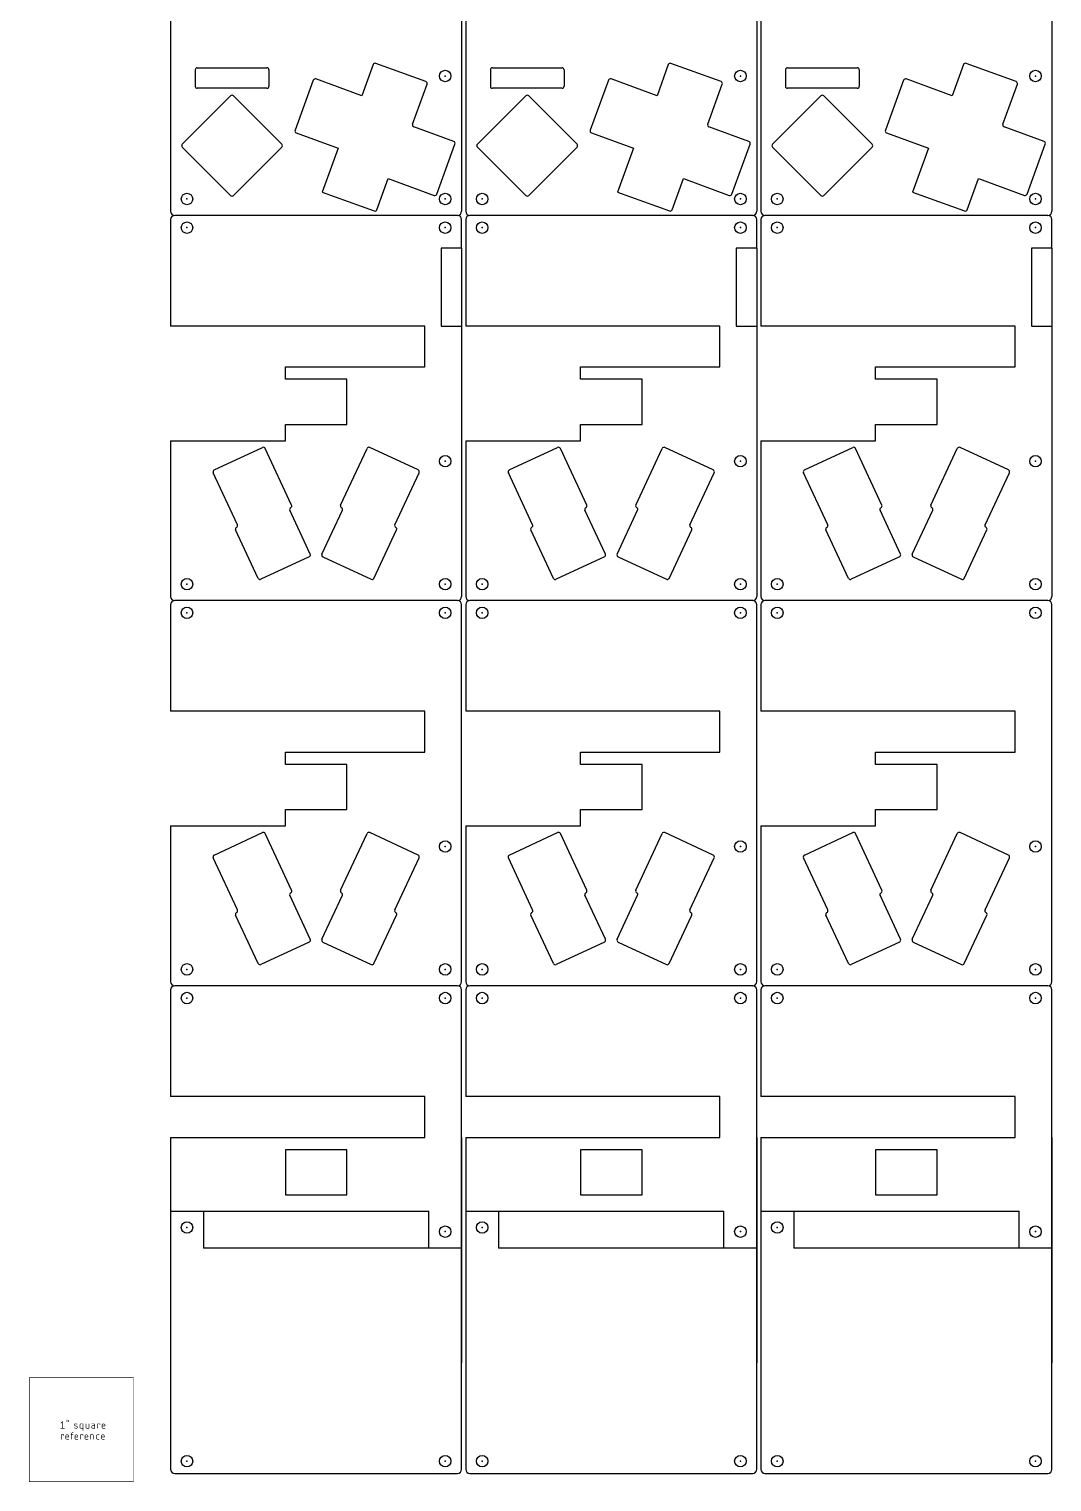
# Model space of a CAD drawing. Extents: x -1.3 to 17, y 0 to 27.9.
# Drawn here: x -1.28 to 8.54, y 0 to 13.96 of the extents above; entities that cross this region are included whole.
import ezdxf

# ---------------------------------------------------------------- set-up
doc = ezdxf.new("R2010")
doc.units = 0
doc.layers.add('20', color=5, linetype='CONTINUOUS')
doc.layers.add('23', color=178, linetype='CONTINUOUS')

msp = doc.modelspace()

# ---------------------------------------------------------------- linework, layer by layer
at = {"layer": '20'}
for p, q in [((0.07874, 15.826772), (0.07874, 12.204724)), ((2.874016, 15.826772), (2.874016, 12.204724)), ((2.913386, 15.826772), (2.913386, 12.204724)), ((5.708661, 15.826772), (5.708661, 12.204724)), ((5.748031, 15.826772), (5.748031, 12.204724)), ((8.543307, 15.826772), (8.543307, 12.204724)), ((0.314961, 13.562992), (0.314961, 13.405512)), ((0.334646, 13.582677), (1.003937, 13.582677)), ((1.023622, 13.562992), (1.023622, 13.405512)), ((2.024377, 13.613403), (1.915788, 13.315057)), ((2.530553, 13.450119), (2.049608, 13.625169)), ((3.149606, 13.562992), (3.149606, 13.405512)), ((3.169291, 13.582677), (3.838583, 13.582677)), ((3.858268, 13.562992), (3.858268, 13.405512)), ((4.859023, 13.613403), (4.750434, 13.315057)), ((5.365198, 13.450119), (4.884254, 13.625169)), ((5.984252, 13.562992), (5.984252, 13.405512)), ((6.003937, 13.582677), (6.673228, 13.582677)), ((6.692913, 13.562992), (6.692913, 13.405512)), ((7.693669, 13.613403), (7.58508, 13.315057)), ((8.199844, 13.450119), (7.718899, 13.625169)), ((1.449574, 13.463797), (1.274524, 12.982852)), ((1.915788, 13.315057), (1.474805, 13.475562)), ((2.402362, 13.040362), (2.542318, 13.424888)), ((4.28422, 13.463797), (4.10917, 12.982852)), ((4.750434, 13.315057), (4.30945, 13.475562)), ((5.237008, 13.040362), (5.376964, 13.424888)), ((7.118865, 13.463797), (6.943816, 12.982852)), ((7.58508, 13.315057), (7.144096, 13.475562)), ((8.071653, 13.040362), (8.211609, 13.424888)), ((0.191085, 12.848565), (0.655372, 13.312852)), ((1.003937, 13.385827), (0.334646, 13.385827)), ((0.683211, 13.312852), (1.147498, 12.848565)), ((3.02573, 12.848565), (3.490018, 13.312852)), ((3.838583, 13.385827), (3.169291, 13.385827)), ((3.517856, 13.312852), (3.982144, 12.848565)), ((5.860376, 12.848565), (6.324663, 13.312852)), ((6.673228, 13.385827), (6.003937, 13.385827)), ((6.352502, 13.312852), (6.816789, 12.848565)), ((2.798269, 12.875316), (2.414127, 13.015132)), ((5.632915, 12.875316), (5.248773, 13.015132)), ((8.467561, 12.875316), (8.083419, 13.015132)), ((1.28629, 12.957622), (1.68893, 12.811073)), ((2.634985, 12.36914), (2.810034, 12.850085)), ((4.120935, 12.957622), (4.523575, 12.811073)), ((5.469631, 12.36914), (5.64468, 12.850085)), ((6.955581, 12.957622), (7.358221, 12.811073)), ((8.304276, 12.36914), (8.479326, 12.850085)), ((0.655372, 12.356439), (0.191085, 12.820726)), ((1.147498, 12.820726), (0.683211, 12.356439)), ((1.68893, 12.811073), (1.535508, 12.389551)), ((3.490018, 12.356439), (3.02573, 12.820726)), ((3.982144, 12.820726), (3.517856, 12.356439)), ((4.523575, 12.811073), (4.370154, 12.389551)), ((6.324663, 12.356439), (5.860376, 12.820726)), ((6.816789, 12.820726), (6.352502, 12.356439)), ((7.358221, 12.811073), (7.2048, 12.389551)), ((2.060182, 12.219534), (2.168771, 12.51788)), ((2.168771, 12.51788), (2.609754, 12.357375)), ((4.894828, 12.219534), (5.003416, 12.51788)), ((5.003416, 12.51788), (5.4444, 12.357375)), ((7.729473, 12.219534), (7.838062, 12.51788)), ((7.838062, 12.51788), (8.279046, 12.357375)), ((1.535508, 12.389551), (2.034951, 12.207769)), ((4.370154, 12.389551), (4.869597, 12.207769)), ((7.2048, 12.389551), (7.704243, 12.207769)), ((2.834646, 12.165354), (0.11811, 12.165354)), ((5.669291, 12.165354), (2.952756, 12.165354)), ((8.503937, 12.165354), (5.787402, 12.165354)), ((0.07874, 12.125984), (0.07874, 11.102362)), ((2.874016, 11.850394), (2.874016, 12.125984)), ((2.913386, 12.125984), (2.913386, 11.102362)), ((5.708661, 11.850394), (5.708661, 12.125984)), ((5.748031, 12.125984), (5.748031, 11.102362)), ((8.543307, 11.850394), (8.543307, 12.125984)), ((2.874016, 11.850394), (2.677165, 11.850394)), ((2.677165, 11.850394), (2.677165, 11.102362)), ((2.874016, 11.850394), (2.874016, 11.102362)), ((5.708661, 11.850394), (5.511811, 11.850394)), ((5.511811, 11.850394), (5.511811, 11.102362)), ((5.708661, 11.850394), (5.708661, 11.102362)), ((8.543307, 11.850394), (8.346457, 11.850394)), ((8.346457, 11.850394), (8.346457, 11.102362)), ((8.543307, 11.850394), (8.543307, 11.102362)), ((2.519685, 11.102362), (0.07874, 11.102362)), ((2.519685, 10.708661), (2.519685, 11.102362)), ((2.677165, 11.102362), (2.874016, 11.102362)), ((2.874016, 11.102362), (2.874016, 8.503937)), ((5.354331, 11.102362), (2.913386, 11.102362)), ((5.354331, 10.708661), (5.354331, 11.102362)), ((5.511811, 11.102362), (5.708661, 11.102362)), ((5.708661, 11.102362), (5.708661, 8.503937)), ((8.188976, 11.102362), (5.748031, 11.102362)), ((8.188976, 10.708661), (8.188976, 11.102362)), ((8.346457, 11.102362), (8.543307, 11.102362)), ((8.543307, 11.102362), (8.543307, 8.503937)), ((1.181102, 10.708661), (2.519685, 10.708661)), ((1.181102, 10.590551), (1.181102, 10.708661)), ((4.015748, 10.708661), (5.354331, 10.708661)), ((4.015748, 10.590551), (4.015748, 10.708661)), ((6.850394, 10.708661), (8.188976, 10.708661)), ((6.850394, 10.590551), (6.850394, 10.708661)), ((1.771654, 10.590551), (1.181102, 10.590551)), ((1.771654, 10.15748), (1.771654, 10.590551)), ((4.606299, 10.590551), (4.015748, 10.590551)), ((4.606299, 10.15748), (4.606299, 10.590551)), ((7.440945, 10.590551), (6.850394, 10.590551)), ((7.440945, 10.15748), (7.440945, 10.590551)), ((1.181102, 10), (1.181102, 10.15748)), ((1.181102, 10.15748), (1.771654, 10.15748)), ((4.015748, 10), (4.015748, 10.15748)), ((4.015748, 10.15748), (4.606299, 10.15748)), ((6.850394, 10), (6.850394, 10.15748)), ((6.850394, 10.15748), (7.440945, 10.15748)), ((0.07874, 10), (0.07874, 8.503937)), ((0.07874, 10), (1.181102, 10)), ((0.497369, 9.719348), (0.961228, 9.935648)), ((1.240879, 9.382512), (0.987388, 9.926127)), ((1.711877, 9.382512), (1.965368, 9.926127)), ((2.455387, 9.719348), (1.991528, 9.935648)), ((2.913386, 10), (2.913386, 8.503937)), ((2.913386, 10), (4.015748, 10)), ((3.332015, 9.719348), (3.795873, 9.935648)), ((4.075525, 9.382512), (3.822033, 9.926127)), ((4.546522, 9.382512), (4.800014, 9.926127)), ((5.290032, 9.719348), (4.826174, 9.935648)), ((5.748031, 10), (5.748031, 8.503937)), ((5.748031, 10), (6.850394, 10)), ((6.166661, 9.719348), (6.630519, 9.935648)), ((6.910171, 9.382512), (6.656679, 9.926127)), ((7.381168, 9.382512), (7.63466, 9.926127)), ((8.124678, 9.719348), (7.66082, 9.935648)), ((0.720999, 9.193195), (0.487848, 9.693188)), ((2.231757, 9.193195), (2.464908, 9.693188)), ((3.555644, 9.193195), (3.322493, 9.693188)), ((5.066403, 9.193195), (5.299554, 9.693188)), ((6.39029, 9.193195), (6.157139, 9.693188)), ((7.901049, 9.193195), (8.134199, 9.693188)), ((1.420224, 8.911088), (1.223132, 9.333752)), ((1.532532, 8.911088), (1.729624, 9.333752)), ((4.254869, 8.911088), (4.057778, 9.333752)), ((4.367178, 8.911088), (4.56427, 9.333752)), ((7.089515, 8.911088), (6.892423, 9.333752)), ((7.201824, 8.911088), (7.398915, 9.333752)), ((0.920684, 8.678148), (0.703251, 9.144434)), ((2.032072, 8.678148), (2.249505, 9.144434)), ((3.75533, 8.678148), (3.537897, 9.144434)), ((4.866717, 8.678148), (5.08415, 9.144434)), ((6.589976, 8.678148), (6.372543, 9.144434)), ((7.701363, 8.678148), (7.918796, 9.144434)), ((1.410702, 8.884928), (0.946844, 8.668627)), ((1.542054, 8.884928), (2.005912, 8.668627)), ((4.245348, 8.884928), (3.78149, 8.668627)), ((4.376699, 8.884928), (4.840557, 8.668627)), ((7.079994, 8.884928), (6.616135, 8.668627)), ((7.211345, 8.884928), (7.675203, 8.668627)), ((0.07874, 8.425197), (0.07874, 7.401575)), ((2.834646, 8.464567), (0.11811, 8.464567)), ((2.874016, 4.80315), (2.874016, 8.425197)), ((2.913386, 8.425197), (2.913386, 7.401575)), ((5.669291, 8.464567), (2.952756, 8.464567)), ((5.708661, 4.80315), (5.708661, 8.425197)), ((5.748031, 8.425197), (5.748031, 7.401575)), ((8.503937, 8.464567), (5.787402, 8.464567)), ((8.543307, 4.80315), (8.543307, 8.425197)), ((2.519685, 7.401575), (0.07874, 7.401575)), ((2.519685, 7.007874), (2.519685, 7.401575)), ((5.354331, 7.401575), (2.913386, 7.401575)), ((5.354331, 7.007874), (5.354331, 7.401575)), ((8.188976, 7.401575), (5.748031, 7.401575)), ((8.188976, 7.007874), (8.188976, 7.401575)), ((1.181102, 7.007874), (2.519685, 7.007874)), ((1.181102, 6.889764), (1.181102, 7.007874)), ((4.015748, 7.007874), (5.354331, 7.007874)), ((4.015748, 6.889764), (4.015748, 7.007874)), ((6.850394, 7.007874), (8.188976, 7.007874)), ((6.850394, 6.889764), (6.850394, 7.007874)), ((1.771654, 6.889764), (1.181102, 6.889764)), ((1.771654, 6.456693), (1.771654, 6.889764)), ((4.606299, 6.889764), (4.015748, 6.889764)), ((4.606299, 6.456693), (4.606299, 6.889764)), ((7.440945, 6.889764), (6.850394, 6.889764)), ((7.440945, 6.456693), (7.440945, 6.889764)), ((1.181102, 6.299213), (1.181102, 6.456693)), ((1.181102, 6.456693), (1.771654, 6.456693)), ((4.015748, 6.299213), (4.015748, 6.456693)), ((4.015748, 6.456693), (4.606299, 6.456693)), ((6.850394, 6.299213), (6.850394, 6.456693)), ((6.850394, 6.456693), (7.440945, 6.456693)), ((0.07874, 6.299213), (0.07874, 4.80315)), ((0.07874, 6.299213), (1.181102, 6.299213)), ((2.913386, 6.299213), (2.913386, 4.80315)), ((2.913386, 6.299213), (4.015748, 6.299213)), ((5.748031, 6.299213), (5.748031, 4.80315)), ((5.748031, 6.299213), (6.850394, 6.299213)), ((0.497369, 6.01856), (0.961228, 6.234861)), ((1.240879, 5.681725), (0.987388, 6.22534)), ((1.711877, 5.681725), (1.965368, 6.22534)), ((2.455387, 6.01856), (1.991528, 6.234861)), ((3.332015, 6.01856), (3.795873, 6.234861)), ((4.075525, 5.681725), (3.822033, 6.22534)), ((4.546522, 5.681725), (4.800014, 6.22534)), ((5.290032, 6.01856), (4.826174, 6.234861)), ((6.166661, 6.01856), (6.630519, 6.234861)), ((6.910171, 5.681725), (6.656679, 6.22534)), ((7.381168, 5.681725), (7.63466, 6.22534)), ((8.124678, 6.01856), (7.66082, 6.234861)), ((0.720999, 5.492407), (0.487848, 5.9924)), ((2.231757, 5.492407), (2.464908, 5.9924)), ((3.555644, 5.492407), (3.322493, 5.9924)), ((5.066403, 5.492407), (5.299554, 5.9924)), ((6.39029, 5.492407), (6.157139, 5.9924)), ((7.901049, 5.492407), (8.134199, 5.9924)), ((1.420224, 5.2103), (1.223132, 5.632965)), ((1.532532, 5.2103), (1.729624, 5.632965)), ((4.254869, 5.2103), (4.057778, 5.632965)), ((4.367178, 5.2103), (4.56427, 5.632965)), ((7.089515, 5.2103), (6.892423, 5.632965)), ((7.201824, 5.2103), (7.398915, 5.632965)), ((0.920684, 4.977361), (0.703251, 5.443647)), ((2.032072, 4.977361), (2.249505, 5.443647)), ((3.75533, 4.977361), (3.537897, 5.443647)), ((4.866717, 4.977361), (5.08415, 5.443647)), ((6.589976, 4.977361), (6.372543, 5.443647)), ((7.701363, 4.977361), (7.918796, 5.443647)), ((1.410702, 5.18414), (0.946844, 4.96784)), ((1.542054, 5.18414), (2.005912, 4.96784)), ((4.245348, 5.18414), (3.78149, 4.96784)), ((4.376699, 5.18414), (4.840557, 4.96784)), ((7.079994, 5.18414), (6.616135, 4.96784)), ((7.211345, 5.18414), (7.675203, 4.96784)), ((2.834646, 4.76378), (0.11811, 4.76378)), ((5.669291, 4.76378), (2.952756, 4.76378)), ((8.503937, 4.76378), (5.787402, 4.76378)), ((0.07874, 4.724409), (0.07874, 3.700787)), ((2.874016, 2.244094), (2.874016, 4.724409)), ((2.913386, 4.724409), (2.913386, 3.700787)), ((5.708661, 2.244094), (5.708661, 4.724409)), ((5.748031, 4.724409), (5.748031, 3.700787)), ((8.543307, 2.244094), (8.543307, 4.724409)), ((2.519685, 3.700787), (0.07874, 3.700787)), ((2.519685, 3.307087), (2.519685, 3.700787)), ((5.354331, 3.700787), (2.913386, 3.700787)), ((5.354331, 3.307087), (5.354331, 3.700787)), ((8.188976, 3.700787), (5.748031, 3.700787)), ((8.188976, 3.307087), (8.188976, 3.700787)), ((0.07874, 3.307087), (0.07874, 2.598425)), ((0.07874, 3.307087), (2.519685, 3.307087)), ((2.874016, 3.307087), (2.874016, 1.141732)), ((2.913386, 3.307087), (2.913386, 2.598425)), ((2.913386, 3.307087), (5.354331, 3.307087)), ((5.708661, 3.307087), (5.708661, 1.141732)), ((5.748031, 3.307087), (5.748031, 2.598425)), ((5.748031, 3.307087), (8.188976, 3.307087)), ((8.543307, 3.307087), (8.543307, 1.141732)), ((1.771654, 3.188976), (1.181102, 3.188976)), ((1.181102, 3.188976), (1.181102, 2.755906)), ((1.771654, 2.755906), (1.771654, 3.188976)), ((4.606299, 3.188976), (4.015748, 3.188976)), ((4.015748, 3.188976), (4.015748, 2.755906)), ((4.606299, 2.755906), (4.606299, 3.188976)), ((7.440945, 3.188976), (6.850394, 3.188976)), ((6.850394, 3.188976), (6.850394, 2.755906)), ((7.440945, 2.755906), (7.440945, 3.188976)), ((1.181102, 2.755906), (1.771654, 2.755906)), ((4.015748, 2.755906), (4.606299, 2.755906)), ((6.850394, 2.755906), (7.440945, 2.755906)), ((0.07874, 2.598425), (2.559055, 2.598425)), ((0.07874, 2.598425), (0.07874, 0.11811)), ((0.393701, 2.598425), (0.393701, 2.244094)), ((2.559055, 2.244094), (2.559055, 2.598425)), ((2.913386, 2.598425), (5.393701, 2.598425)), ((2.913386, 2.598425), (2.913386, 0.11811)), ((3.228346, 2.598425), (3.228346, 2.244094)), ((5.393701, 2.244094), (5.393701, 2.598425)), ((5.748031, 2.598425), (8.228346, 2.598425)), ((5.748031, 2.598425), (5.748031, 0.11811)), ((6.062992, 2.598425), (6.062992, 2.244094)), ((8.228346, 2.244094), (8.228346, 2.598425)), ((2.874016, 2.244094), (0.393701, 2.244094)), ((2.874016, 0.11811), (2.874016, 2.244094)), ((5.708661, 2.244094), (3.228346, 2.244094)), ((5.708661, 0.11811), (5.708661, 2.244094)), ((8.543307, 2.244094), (6.062992, 2.244094)), ((8.543307, 0.11811), (8.543307, 2.244094)), ((0.11811, 0.07874), (2.834646, 0.07874)), ((2.952756, 0.07874), (5.669291, 0.07874)), ((5.787402, 0.07874), (8.503937, 0.07874))]:
    msp.add_line(p, q, dxfattribs=at)
at = {"layer": '20', "const_width": 0.006}
for points in [[(-1.277559, 1), (-1.277559, 0)], [(-0.277559, 1), (-1.277559, 1)], [(-0.277559, 0), (-0.277559, 1)], [(-0.975682, 0.562404), (-0.957905, 0.576626)], [(-0.957905, 0.576626), (-0.957905, 0.512626)], [(-0.917561, 0.576626), (-0.917561, 0.590848)], [(-0.899784, 0.576626), (-0.899784, 0.590848)], [(-0.975682, 0.512626), (-0.940127, 0.512626)], [(-0.969635, 0.407626), (-0.969635, 0.450293)], [(-0.969635, 0.450293), (-0.948302, 0.450293)], [(-0.948302, 0.450293), (-0.948302, 0.443181)], [(-0.928942, 0.418293), (-0.928942, 0.43607)], [(-0.900498, 0.428959), (-0.928942, 0.428959)], [(-0.900498, 0.43607), (-0.900498, 0.428959)], [(-0.879223, 0.450293), (-0.85789, 0.450293)], [(-0.872112, 0.407626), (-0.872112, 0.460959)], [(-0.861446, 0.471626), (-0.85789, 0.471626)], [(-0.840735, 0.418293), (-0.840735, 0.43607)], [(-0.81229, 0.428959), (-0.840735, 0.428959)], [(-0.821833, 0.530404), (-0.839611, 0.537515)], [(-0.81229, 0.43607), (-0.81229, 0.428959)], [(-0.791898, 0.544626), (-0.791898, 0.523293)], [(-0.785014, 0.407626), (-0.785014, 0.450293)], [(-0.785014, 0.450293), (-0.763681, 0.450293)], [(-0.763453, 0.555293), (-0.781231, 0.555293)], [(-0.781231, 0.512626), (-0.763453, 0.512626)], [(-0.763681, 0.450293), (-0.763681, 0.443181)], [(-0.763453, 0.491293), (-0.763453, 0.555293)], [(-0.744322, 0.418293), (-0.744322, 0.43607)], [(-0.715877, 0.428959), (-0.744322, 0.428959)], [(-0.734172, 0.555293), (-0.734172, 0.523293)], [(-0.723505, 0.512626), (-0.705727, 0.512626)], [(-0.715877, 0.43607), (-0.715877, 0.428959)], [(-0.705727, 0.512626), (-0.705727, 0.555293)], [(-0.688936, 0.407626), (-0.688936, 0.450293)], [(-0.688936, 0.450293), (-0.671158, 0.450293)], [(-0.661296, 0.555293), (-0.675518, 0.555293)], [(-0.650629, 0.537515), (-0.666629, 0.537515)], [(-0.666629, 0.512626), (-0.650629, 0.512626)], [(-0.660491, 0.439626), (-0.660491, 0.407626)], [(-0.650629, 0.512626), (-0.650629, 0.544626)], [(-0.63348, 0.418293), (-0.63348, 0.439626)], [(-0.622813, 0.450293), (-0.608591, 0.450293)], [(-0.621014, 0.512626), (-0.621014, 0.555293)], [(-0.621014, 0.555293), (-0.59968, 0.555293)], [(-0.59968, 0.555293), (-0.59968, 0.548181)], [(-0.586368, 0.418293), (-0.586368, 0.43607)], [(-0.557924, 0.428959), (-0.586368, 0.428959)], [(-0.580321, 0.523293), (-0.580321, 0.54107)], [(-0.551877, 0.533959), (-0.580321, 0.533959)], [(-0.551877, 0.512626), (-0.569654, 0.512626)], [(-0.557924, 0.43607), (-0.557924, 0.428959)], [(-0.551877, 0.54107), (-0.551877, 0.533959)], [(-0.900498, 0.407626), (-0.918276, 0.407626)], [(-0.81229, 0.407626), (-0.830068, 0.407626)], [(-0.715877, 0.407626), (-0.733655, 0.407626)], [(-0.608591, 0.407626), (-0.622813, 0.407626)], [(-0.557924, 0.407626), (-0.575702, 0.407626)], [(-1.277559, 0), (-0.277559, 0)]]:
    msp.add_lwpolyline(points, dxfattribs=at)
at = {"layer": '20'}
for points, const_width in [([(-1.276059, 1, 1), (-1.279059, 1)], 0.003), ([(-1.277559, 1.0015, 1), (-1.277559, 0.9985)], 0.003), ([(-0.276059, 1, 1), (-0.279059, 1)], 0.003), ([(-0.277559, 0.9985, 1), (-0.277559, 1.0015)], 0.003), ([(-0.97662, 0.563575, 1), (-0.974745, 0.561232)], 0.003), ([(-0.956405, 0.576626, 1), (-0.959405, 0.576626)], 0.003), ([(-0.956968, 0.575455, 1), (-0.958842, 0.577797)], 0.003), ([(-0.916061, 0.590848, 1), (-0.919061, 0.590848)], 0.003), ([(-0.919061, 0.576626, 1), (-0.916061, 0.576626)], 0.003), ([(-0.898284, 0.590848, 1), (-0.901284, 0.590848)], 0.003), ([(-0.901284, 0.576626, 1), (-0.898284, 0.576626)], 0.003), ([(-0.975682, 0.514126, 1), (-0.975682, 0.511126)], 0.003), ([(-0.968135, 0.450293, 1), (-0.971135, 0.450293)], 0.003), ([(-0.969635, 0.451793, 1), (-0.969635, 0.448793)], 0.003), ([(-0.959405, 0.512626, 1), (-0.956405, 0.512626)], 0.003), ([(-0.946802, 0.450293, 1), (-0.949802, 0.450293)], 0.003), ([(-0.949802, 0.443181, 1), (-0.946802, 0.443181)], 0.003), ([(-0.948302, 0.448793, 1), (-0.948302, 0.451793)], 0.003), ([(-0.940127, 0.511126, 1), (-0.940127, 0.514126)], 0.003), ([(-0.900498, 0.43607, 1), (-0.928942, 0.43607)], 0.006), ([(-0.927442, 0.43607, 1), (-0.930442, 0.43607)], 0.003), ([(-0.930442, 0.43607, 1), (-0.927442, 0.43607)], 0.003), ([(-0.928942, 0.430459, 1), (-0.928942, 0.427459)], 0.003), ([(-0.928942, 0.418293, 0.414214), (-0.918276, 0.407626)], 0.006), ([(-0.927442, 0.418293, 1), (-0.930442, 0.418293)], 0.003), ([(-0.930442, 0.418293, 1), (-0.927442, 0.418293)], 0.003), ([(-0.898998, 0.43607, 1), (-0.901998, 0.43607)], 0.003), ([(-0.901998, 0.43607, 1), (-0.898998, 0.43607)], 0.003), ([(-0.901998, 0.428959, 1), (-0.898998, 0.428959)], 0.003), ([(-0.900498, 0.427459, 1), (-0.900498, 0.430459)], 0.003), ([(-0.879223, 0.451793, 1), (-0.879223, 0.448793)], 0.003), ([(-0.861446, 0.471626, 0.414214), (-0.872112, 0.460959)], 0.006), ([(-0.870612, 0.460959, 1), (-0.873612, 0.460959)], 0.003), ([(-0.873612, 0.460959, 1), (-0.870612, 0.460959)], 0.003), ([(-0.861446, 0.473126, 1), (-0.861446, 0.470126)], 0.003), ([(-0.861446, 0.470126, 1), (-0.861446, 0.473126)], 0.003), ([(-0.85789, 0.470126, 1), (-0.85789, 0.473126)], 0.003), ([(-0.85789, 0.448793, 1), (-0.85789, 0.451793)], 0.003), ([(-0.836055, 0.555293, 0.831816), (-0.839611, 0.537515)], 0.006), ([(-0.844436, 0.517593, 1), (-0.845452, 0.51477)], 0.003), ([(-0.844944, 0.516181, 0.082974), (-0.825388, 0.512626)], 0.006), ([(-0.81229, 0.43607, 1), (-0.840735, 0.43607)], 0.006), ([(-0.839235, 0.43607, 1), (-0.842235, 0.43607)], 0.003), ([(-0.842235, 0.43607, 1), (-0.839235, 0.43607)], 0.003), ([(-0.840735, 0.430459, 1), (-0.840735, 0.427459)], 0.003), ([(-0.840735, 0.418293, 0.414214), (-0.830068, 0.407626)], 0.006), ([(-0.839235, 0.418293, 1), (-0.842235, 0.418293)], 0.003), ([(-0.842235, 0.418293, 1), (-0.839235, 0.418293)], 0.003), ([(-0.839054, 0.538907, 1), (-0.840168, 0.536122)], 0.003), ([(-0.840168, 0.536122, 1), (-0.839054, 0.538907)], 0.003), ([(-0.820055, 0.551737, 0.102549), (-0.836055, 0.555293)], 0.006), ([(-0.836034, 0.556792, 1), (-0.836077, 0.553793)], 0.003), ([(-0.836077, 0.553793, 1), (-0.836034, 0.556792)], 0.003), ([(-0.825367, 0.514126, 1), (-0.82541, 0.511126)], 0.003), ([(-0.825388, 0.512626, 0.831816), (-0.821833, 0.530404)], 0.006), ([(-0.82541, 0.511126, 1), (-0.825367, 0.514126)], 0.003), ([(-0.821276, 0.531796, 1), (-0.82239, 0.529011)], 0.003), ([(-0.82239, 0.529011, 1), (-0.821276, 0.531796)], 0.003), ([(-0.820671, 0.550369, 1), (-0.819439, 0.553105)], 0.003), ([(-0.81079, 0.43607, 1), (-0.81379, 0.43607)], 0.003), ([(-0.81379, 0.43607, 1), (-0.81079, 0.43607)], 0.003), ([(-0.81379, 0.428959, 1), (-0.81079, 0.428959)], 0.003), ([(-0.81229, 0.427459, 1), (-0.81229, 0.430459)], 0.003), ([(-0.781231, 0.555293, 0.414214), (-0.791898, 0.544626)], 0.006), ([(-0.790398, 0.544626, 1), (-0.793398, 0.544626)], 0.003), ([(-0.793398, 0.544626, 1), (-0.790398, 0.544626)], 0.003), ([(-0.791898, 0.523293, 0.414214), (-0.781231, 0.512626)], 0.006), ([(-0.790398, 0.523293, 1), (-0.793398, 0.523293)], 0.003), ([(-0.793398, 0.523293, 1), (-0.790398, 0.523293)], 0.003), ([(-0.783514, 0.450293, 1), (-0.786514, 0.450293)], 0.003), ([(-0.785014, 0.451793, 1), (-0.785014, 0.448793)], 0.003), ([(-0.781231, 0.556793, 1), (-0.781231, 0.553793)], 0.003), ([(-0.781231, 0.514126, 1), (-0.781231, 0.511126)], 0.003), ([(-0.781231, 0.553793, 1), (-0.781231, 0.556793)], 0.003), ([(-0.781231, 0.511126, 1), (-0.781231, 0.514126)], 0.003), ([(-0.762181, 0.450293, 1), (-0.765181, 0.450293)], 0.003), ([(-0.765181, 0.443181, 1), (-0.762181, 0.443181)], 0.003), ([(-0.761953, 0.555293, 1), (-0.764953, 0.555293)], 0.003), ([(-0.764953, 0.491293, 1), (-0.761953, 0.491293)], 0.003), ([(-0.763681, 0.448793, 1), (-0.763681, 0.451793)], 0.003), ([(-0.763453, 0.553793, 1), (-0.763453, 0.556793)], 0.003), ([(-0.763453, 0.511126, 1), (-0.763453, 0.514126)], 0.003), ([(-0.715877, 0.43607, 1), (-0.744322, 0.43607)], 0.006), ([(-0.742822, 0.43607, 1), (-0.745822, 0.43607)], 0.003), ([(-0.745822, 0.43607, 1), (-0.742822, 0.43607)], 0.003), ([(-0.744322, 0.430459, 1), (-0.744322, 0.427459)], 0.003), ([(-0.744322, 0.418293, 0.414214), (-0.733655, 0.407626)], 0.006), ([(-0.742822, 0.418293, 1), (-0.745822, 0.418293)], 0.003), ([(-0.745822, 0.418293, 1), (-0.742822, 0.418293)], 0.003), ([(-0.732672, 0.555293, 1), (-0.735672, 0.555293)], 0.003), ([(-0.734172, 0.523293, 0.414214), (-0.723505, 0.512626)], 0.006), ([(-0.732672, 0.523293, 1), (-0.735672, 0.523293)], 0.003), ([(-0.735672, 0.523293, 1), (-0.732672, 0.523293)], 0.003), ([(-0.723505, 0.514126, 1), (-0.723505, 0.511126)], 0.003), ([(-0.723505, 0.511126, 1), (-0.723505, 0.514126)], 0.003), ([(-0.714377, 0.43607, 1), (-0.717377, 0.43607)], 0.003), ([(-0.717377, 0.43607, 1), (-0.714377, 0.43607)], 0.003), ([(-0.717377, 0.428959, 1), (-0.714377, 0.428959)], 0.003), ([(-0.715877, 0.427459, 1), (-0.715877, 0.430459)], 0.003), ([(-0.704227, 0.555293, 1), (-0.707227, 0.555293)], 0.003), ([(-0.707227, 0.512626, 1), (-0.704227, 0.512626)], 0.003), ([(-0.705727, 0.511126, 1), (-0.705727, 0.514126)], 0.003), ([(-0.687436, 0.450293, 1), (-0.690436, 0.450293)], 0.003), ([(-0.688936, 0.451793, 1), (-0.688936, 0.448793)], 0.003), ([(-0.666629, 0.537515, 1), (-0.666629, 0.512626)], 0.006), ([(-0.675518, 0.556793, 1), (-0.675518, 0.553793)], 0.003), ([(-0.660491, 0.439626, 0.414207), (-0.671158, 0.450293)], 0.006), ([(-0.671158, 0.451793, 1), (-0.671158, 0.448793)], 0.003), ([(-0.671158, 0.448793, 1), (-0.671158, 0.451793)], 0.003), ([(-0.666629, 0.539015, 1), (-0.666629, 0.536015)], 0.003), ([(-0.666629, 0.514126, 1), (-0.666629, 0.511126)], 0.003), ([(-0.666629, 0.536015, 1), (-0.666629, 0.539015)], 0.003), ([(-0.666629, 0.511126, 1), (-0.666629, 0.514126)], 0.003), ([(-0.650629, 0.544626, 0.414217), (-0.661296, 0.555293)], 0.006), ([(-0.661296, 0.556793, 1), (-0.661296, 0.553793)], 0.003), ([(-0.658991, 0.439626, 1), (-0.661991, 0.439626)], 0.003), ([(-0.661991, 0.439626, 1), (-0.658991, 0.439626)], 0.003), ([(-0.661296, 0.553793, 1), (-0.661296, 0.556793)], 0.003), ([(-0.649129, 0.544626, 1), (-0.652129, 0.544626)], 0.003), ([(-0.652129, 0.544626, 1), (-0.649129, 0.544626)], 0.003), ([(-0.652129, 0.512626, 1), (-0.649129, 0.512626)], 0.003), ([(-0.650629, 0.536015, 1), (-0.650629, 0.539015)], 0.003), ([(-0.650629, 0.511126, 1), (-0.650629, 0.514126)], 0.003), ([(-0.622813, 0.450293, 0.414214), (-0.63348, 0.439626)], 0.006), ([(-0.63198, 0.439626, 1), (-0.63498, 0.439626)], 0.003), ([(-0.63498, 0.439626, 1), (-0.63198, 0.439626)], 0.003), ([(-0.63348, 0.418293, 0.414214), (-0.622813, 0.407626)], 0.006), ([(-0.63198, 0.418293, 1), (-0.63498, 0.418293)], 0.003), ([(-0.63498, 0.418293, 1), (-0.63198, 0.418293)], 0.003), ([(-0.622813, 0.451793, 1), (-0.622813, 0.448793)], 0.003), ([(-0.622813, 0.448793, 1), (-0.622813, 0.451793)], 0.003), ([(-0.619514, 0.555293, 1), (-0.622514, 0.555293)], 0.003), ([(-0.621014, 0.556793, 1), (-0.621014, 0.553793)], 0.003), ([(-0.622514, 0.512626, 1), (-0.619514, 0.512626)], 0.003), ([(-0.608591, 0.448793, 1), (-0.608591, 0.451793)], 0.003), ([(-0.59818, 0.555293, 1), (-0.60118, 0.555293)], 0.003), ([(-0.60118, 0.548181, 1), (-0.59818, 0.548181)], 0.003), ([(-0.59968, 0.553793, 1), (-0.59968, 0.556793)], 0.003), ([(-0.557924, 0.43607, 1), (-0.586368, 0.43607)], 0.006), ([(-0.584868, 0.43607, 1), (-0.587868, 0.43607)], 0.003), ([(-0.587868, 0.43607, 1), (-0.584868, 0.43607)], 0.003), ([(-0.586368, 0.430459, 1), (-0.586368, 0.427459)], 0.003), ([(-0.586368, 0.418293, 0.414214), (-0.575702, 0.407626)], 0.006), ([(-0.584868, 0.418293, 1), (-0.587868, 0.418293)], 0.003), ([(-0.587868, 0.418293, 1), (-0.584868, 0.418293)], 0.003), ([(-0.551877, 0.54107, 1), (-0.580321, 0.54107)], 0.006), ([(-0.578821, 0.54107, 1), (-0.581821, 0.54107)], 0.003), ([(-0.581821, 0.54107, 1), (-0.578821, 0.54107)], 0.003), ([(-0.580321, 0.535459, 1), (-0.580321, 0.532459)], 0.003), ([(-0.580321, 0.523293, 0.414214), (-0.569654, 0.512626)], 0.006), ([(-0.578821, 0.523293, 1), (-0.581821, 0.523293)], 0.003), ([(-0.581821, 0.523293, 1), (-0.578821, 0.523293)], 0.003), ([(-0.569654, 0.514126, 1), (-0.569654, 0.511126)], 0.003), ([(-0.569654, 0.511126, 1), (-0.569654, 0.514126)], 0.003), ([(-0.556424, 0.43607, 1), (-0.559424, 0.43607)], 0.003), ([(-0.559424, 0.43607, 1), (-0.556424, 0.43607)], 0.003), ([(-0.559424, 0.428959, 1), (-0.556424, 0.428959)], 0.003), ([(-0.557924, 0.427459, 1), (-0.557924, 0.430459)], 0.003), ([(-0.550377, 0.54107, 1), (-0.553377, 0.54107)], 0.003), ([(-0.553377, 0.54107, 1), (-0.550377, 0.54107)], 0.003), ([(-0.553377, 0.533959, 1), (-0.550377, 0.533959)], 0.003), ([(-0.551877, 0.532459, 1), (-0.551877, 0.535459)], 0.003), ([(-0.551877, 0.511126, 1), (-0.551877, 0.514126)], 0.003), ([(-0.971135, 0.407626, 1), (-0.968135, 0.407626)], 0.003), ([(-0.918276, 0.409126, 1), (-0.918276, 0.406126)], 0.003), ([(-0.918276, 0.406126, 1), (-0.918276, 0.409126)], 0.003), ([(-0.900498, 0.406126, 1), (-0.900498, 0.409126)], 0.003), ([(-0.873612, 0.407626, 1), (-0.870612, 0.407626)], 0.003), ([(-0.830068, 0.409126, 1), (-0.830068, 0.406126)], 0.003), ([(-0.830068, 0.406126, 1), (-0.830068, 0.409126)], 0.003), ([(-0.81229, 0.406126, 1), (-0.81229, 0.409126)], 0.003), ([(-0.786514, 0.407626, 1), (-0.783514, 0.407626)], 0.003), ([(-0.733655, 0.409126, 1), (-0.733655, 0.406126)], 0.003), ([(-0.733655, 0.406126, 1), (-0.733655, 0.409126)], 0.003), ([(-0.715877, 0.406126, 1), (-0.715877, 0.409126)], 0.003), ([(-0.690436, 0.407626, 1), (-0.687436, 0.407626)], 0.003), ([(-0.661991, 0.407626, 1), (-0.658991, 0.407626)], 0.003), ([(-0.622813, 0.409126, 1), (-0.622813, 0.406126)], 0.003), ([(-0.622813, 0.406126, 1), (-0.622813, 0.409126)], 0.003), ([(-0.608591, 0.406126, 1), (-0.608591, 0.409126)], 0.003), ([(-0.575702, 0.409126, 1), (-0.575702, 0.406126)], 0.003), ([(-0.575702, 0.406126, 1), (-0.575702, 0.409126)], 0.003), ([(-0.557924, 0.406126, 1), (-0.557924, 0.409126)], 0.003), ([(-1.277559, 0.0015, 1), (-1.277559, -0.0015)], 0.003), ([(-1.279059, 0, 1), (-1.276059, 0)], 0.003), ([(-0.279059, 0, 1), (-0.276059, 0)], 0.003), ([(-0.277559, -0.0015, 1), (-0.277559, 0.0015)], 0.003)]:
    msp.add_lwpolyline(points, format="xyb", dxfattribs=dict(at, const_width=const_width))
for centre in [(2.716535, 13.503937), (5.551181, 13.503937), (8.385827, 13.503937), (0.23622, 12.322835), (2.716535, 12.322835), (3.070866, 12.322835), (5.551181, 12.322835), (5.905512, 12.322835), (8.385827, 12.322835), (0.23622, 12.047244), (2.716535, 12.047244), (3.070866, 12.047244), (5.551181, 12.047244), (5.905512, 12.047244), (8.385827, 12.047244), (2.716535, 9.80315), (5.551181, 9.80315), (8.385827, 9.80315), (0.23622, 8.622047), (2.716535, 8.622047), (3.070866, 8.622047), (5.551181, 8.622047), (5.905512, 8.622047), (8.385827, 8.622047), (0.23622, 8.346457), (2.716535, 8.346457), (3.070866, 8.346457), (5.551181, 8.346457), (5.905512, 8.346457), (8.385827, 8.346457), (2.716535, 6.102362), (5.551181, 6.102362), (8.385827, 6.102362), (0.23622, 4.92126), (2.716535, 4.92126), (3.070866, 4.92126), (5.551181, 4.92126), (5.905512, 4.92126), (8.385827, 4.92126), (0.23622, 4.645669), (2.716535, 4.645669), (3.070866, 4.645669), (5.551181, 4.645669), (5.905512, 4.645669), (8.385827, 4.645669), (0.23622, 2.440945), (2.716535, 2.401575), (3.070866, 2.440945), (5.551181, 2.401575), (5.905512, 2.440945), (8.385827, 2.401575), (0.23622, 0.19685), (2.716535, 0.19685), (3.070866, 0.19685), (5.551181, 0.19685), (5.905512, 0.19685), (8.385827, 0.19685)]:
    msp.add_circle(centre, 0.055118, dxfattribs=at)
for centre, radius, start, end in [((0.334646, 13.562992), 0.019685, 90, 180), ((1.003937, 13.562992), 0.019685, 0, 90), ((2.042875, 13.606671), 0.019685, 69.999807, 159.999929), ((3.169291, 13.562992), 0.019685, 90, 180), ((3.838583, 13.562992), 0.019685, 0, 90), ((4.877521, 13.606671), 0.019685, 69.999807, 159.999929), ((6.003937, 13.562992), 0.019685, 90, 180), ((6.673228, 13.562992), 0.019685, 0, 90), ((7.712166, 13.606671), 0.019685, 69.999807, 159.999929), ((0.334646, 13.405512), 0.019685, 180, 270), ((1.003937, 13.405512), 0.019685, 270, 0), ((1.468072, 13.457064), 0.019685, 69.999807, 159.999929), ((2.52382, 13.431621), 0.019685, 340.000265, 70.000143), ((3.169291, 13.405512), 0.019685, 180, 270), ((3.838583, 13.405512), 0.019685, 270, 0), ((4.302718, 13.457064), 0.019685, 69.999807, 159.999929), ((5.358466, 13.431621), 0.019685, 340.000265, 70.000143), ((6.003937, 13.405512), 0.019685, 180, 270), ((6.673228, 13.405512), 0.019685, 270, 0), ((7.137363, 13.457064), 0.019685, 69.999807, 159.999929), ((8.193111, 13.431621), 0.019685, 340.000265, 70.000143), ((0.669291, 13.298933), 0.019685, 45, 135), ((3.503937, 13.298933), 0.019685, 45, 135), ((6.338583, 13.298933), 0.019685, 45, 135), ((1.293022, 12.976119), 0.019685, 160.000265, 250.000143), ((2.42086, 13.03363), 0.019685, 160.000265, 250.000143), ((4.127668, 12.976119), 0.019685, 160.000265, 250.000143), ((5.255506, 13.03363), 0.019685, 160.000265, 250.000143), ((6.962314, 12.976119), 0.019685, 160.000265, 250.000143), ((8.090151, 13.03363), 0.019685, 160.000265, 250.000143), ((0.205004, 12.834646), 0.019685, 135, 225), ((1.133578, 12.834646), 0.019685, 315, 45), ((2.791537, 12.856818), 0.019685, 340.000265, 70.000143), ((3.03965, 12.834646), 0.019685, 135, 225), ((3.968224, 12.834646), 0.019685, 315, 45), ((5.626182, 12.856818), 0.019685, 340.000265, 70.000143), ((5.874296, 12.834646), 0.019685, 135, 225), ((6.80287, 12.834646), 0.019685, 315, 45), ((8.460828, 12.856818), 0.019685, 340.000265, 70.000143), ((0.669291, 12.370359), 0.019685, 225, 315), ((2.616487, 12.375873), 0.019685, 249.999807, 339.999929), ((3.503937, 12.370359), 0.019685, 225, 315), ((5.451133, 12.375873), 0.019685, 249.999807, 339.999929), ((6.338583, 12.370359), 0.019685, 225, 315), ((8.285778, 12.375873), 0.019685, 249.999807, 339.999929), ((0.11811, 12.204724), 0.03937, 180, 270), ((0.11811, 12.125984), 0.03937, 90, 180), ((2.041684, 12.226266), 0.019685, 249.999807, 339.999929), ((2.834646, 12.204724), 0.03937, 270, 0), ((2.834646, 12.125984), 0.03937, 0, 90), ((2.952756, 12.204724), 0.03937, 180, 270), ((2.952756, 12.125984), 0.03937, 90, 180), ((4.87633, 12.226266), 0.019685, 249.999807, 339.999929), ((5.669291, 12.204724), 0.03937, 270, 0), ((5.669291, 12.125984), 0.03937, 0, 90), ((5.787402, 12.204724), 0.03937, 180, 270), ((5.787402, 12.125984), 0.03937, 90, 180), ((7.710975, 12.226266), 0.019685, 249.999807, 339.999929), ((8.503937, 12.204724), 0.03937, 270, 0), ((8.503937, 12.125984), 0.03937, 0, 90), ((0.969547, 9.917808), 0.019685, 25.000301, 114.999825), ((1.983209, 9.917808), 0.019685, 65.000175, 154.999699), ((3.804193, 9.917808), 0.019685, 25.000301, 114.999825), ((4.817855, 9.917808), 0.019685, 65.000175, 154.999699), ((6.638838, 9.917808), 0.019685, 25.000301, 114.999825), ((7.6525, 9.917808), 0.019685, 65.000175, 154.999699), ((0.505688, 9.701507), 0.019685, 115.000063, 205.000063), ((2.447067, 9.701507), 0.019685, 334.999937, 64.999937), ((3.340334, 9.701507), 0.019685, 115.000063, 205.000063), ((5.281713, 9.701507), 0.019685, 334.999937, 64.999937), ((6.17498, 9.701507), 0.019685, 115.000063, 205.000063), ((8.116359, 9.701507), 0.019685, 334.999937, 64.999937), ((1.238545, 9.340939), 0.017006, 115.000154, 205.000329), ((1.223039, 9.374193), 0.019685, 295.000063, 25.000063), ((1.729717, 9.374193), 0.019685, 154.999937, 244.999937), ((1.714211, 9.340939), 0.017006, 334.999671, 64.999846), ((4.073191, 9.340939), 0.017006, 115.000154, 205.000329), ((4.057684, 9.374193), 0.019685, 295.000063, 25.000063), ((4.564363, 9.374193), 0.019685, 154.999937, 244.999937), ((4.548857, 9.340939), 0.017006, 334.999671, 64.999846), ((6.907836, 9.340939), 0.017006, 115.000154, 205.000329), ((6.89233, 9.374193), 0.019685, 295.000063, 25.000063), ((7.399009, 9.374193), 0.019685, 154.999937, 244.999937), ((7.383502, 9.340939), 0.017006, 334.999671, 64.999846), ((0.718664, 9.151622), 0.017006, 115.000154, 205.000329), ((0.703158, 9.184875), 0.019685, 295.000063, 25.000063), ((2.249598, 9.184875), 0.019685, 154.999937, 244.999937), ((2.234092, 9.151622), 0.017006, 334.999671, 64.999846), ((3.55331, 9.151622), 0.017006, 115.000154, 205.000329), ((3.537804, 9.184875), 0.019685, 295.000063, 25.000063), ((5.084244, 9.184875), 0.019685, 154.999937, 244.999937), ((5.068737, 9.151622), 0.017006, 334.999671, 64.999846), ((6.387956, 9.151622), 0.017006, 115.000154, 205.000329), ((6.372449, 9.184875), 0.019685, 295.000063, 25.000063), ((7.918889, 9.184875), 0.019685, 154.999937, 244.999937), ((7.903383, 9.151622), 0.017006, 334.999671, 64.999846), ((1.402383, 8.902768), 0.019685, 295.000063, 25.000063), ((1.550373, 8.902768), 0.019685, 154.999937, 244.999937), ((4.237029, 8.902768), 0.019685, 295.000063, 25.000063), ((4.385019, 8.902768), 0.019685, 154.999937, 244.999937), ((7.071674, 8.902768), 0.019685, 295.000063, 25.000063), ((7.219664, 8.902768), 0.019685, 154.999937, 244.999937), ((0.938525, 8.686468), 0.019685, 205.000063, 295.000063), ((2.014231, 8.686468), 0.019685, 244.999937, 334.999937), ((3.773171, 8.686468), 0.019685, 205.000063, 295.000063), ((4.848877, 8.686468), 0.019685, 244.999937, 334.999937), ((6.607816, 8.686468), 0.019685, 205.000063, 295.000063), ((7.683522, 8.686468), 0.019685, 244.999937, 334.999937), ((0.11811, 8.503937), 0.03937, 180, 270), ((0.11811, 8.425197), 0.03937, 90, 180), ((2.834646, 8.503937), 0.03937, 270, 0), ((2.834646, 8.425197), 0.03937, 0, 90), ((2.952756, 8.503937), 0.03937, 180, 270), ((2.952756, 8.425197), 0.03937, 90, 180), ((5.669291, 8.503937), 0.03937, 270, 0), ((5.669291, 8.425197), 0.03937, 0, 90), ((5.787402, 8.503937), 0.03937, 180, 270), ((5.787402, 8.425197), 0.03937, 90, 180), ((8.503937, 8.503937), 0.03937, 270, 0), ((8.503937, 8.425197), 0.03937, 0, 90), ((0.969547, 6.21702), 0.019685, 25.000301, 114.999825), ((1.983209, 6.21702), 0.019685, 65.000175, 154.999699), ((3.804193, 6.21702), 0.019685, 25.000301, 114.999825), ((4.817855, 6.21702), 0.019685, 65.000175, 154.999699), ((6.638838, 6.21702), 0.019685, 25.000301, 114.999825), ((7.6525, 6.21702), 0.019685, 65.000175, 154.999699), ((0.505688, 6.00072), 0.019685, 115.000063, 205.000063), ((2.447067, 6.00072), 0.019685, 334.999937, 64.999937), ((3.340334, 6.00072), 0.019685, 115.000063, 205.000063), ((5.281713, 6.00072), 0.019685, 334.999937, 64.999937), ((6.17498, 6.00072), 0.019685, 115.000063, 205.000063), ((8.116359, 6.00072), 0.019685, 334.999937, 64.999937), ((1.238545, 5.640152), 0.017006, 115.000154, 205.000329), ((1.223039, 5.673406), 0.019685, 295.000063, 25.000063), ((1.729717, 5.673406), 0.019685, 154.999937, 244.999937), ((1.714211, 5.640152), 0.017006, 334.999671, 64.999846), ((4.073191, 5.640152), 0.017006, 115.000154, 205.000329), ((4.057684, 5.673406), 0.019685, 295.000063, 25.000063), ((4.564363, 5.673406), 0.019685, 154.999937, 244.999937), ((4.548857, 5.640152), 0.017006, 334.999671, 64.999846), ((6.907836, 5.640152), 0.017006, 115.000154, 205.000329), ((6.89233, 5.673406), 0.019685, 295.000063, 25.000063), ((7.399009, 5.673406), 0.019685, 154.999937, 244.999937), ((7.383502, 5.640152), 0.017006, 334.999671, 64.999846), ((0.718664, 5.450834), 0.017006, 115.000154, 205.000329), ((0.703158, 5.484088), 0.019685, 295.000063, 25.000063), ((2.249598, 5.484088), 0.019685, 154.999937, 244.999937), ((2.234092, 5.450834), 0.017006, 334.999671, 64.999846), ((3.55331, 5.450834), 0.017006, 115.000154, 205.000329), ((3.537804, 5.484088), 0.019685, 295.000063, 25.000063), ((5.084244, 5.484088), 0.019685, 154.999937, 244.999937), ((5.068737, 5.450834), 0.017006, 334.999671, 64.999846), ((6.387956, 5.450834), 0.017006, 115.000154, 205.000329), ((6.372449, 5.484088), 0.019685, 295.000063, 25.000063), ((7.918889, 5.484088), 0.019685, 154.999937, 244.999937), ((7.903383, 5.450834), 0.017006, 334.999671, 64.999846), ((1.402383, 5.201981), 0.019685, 295.000063, 25.000063), ((1.550373, 5.201981), 0.019685, 154.999937, 244.999937), ((4.237029, 5.201981), 0.019685, 295.000063, 25.000063), ((4.385019, 5.201981), 0.019685, 154.999937, 244.999937), ((7.071674, 5.201981), 0.019685, 295.000063, 25.000063), ((7.219664, 5.201981), 0.019685, 154.999937, 244.999937), ((0.938525, 4.98568), 0.019685, 205.000063, 295.000063), ((2.014231, 4.98568), 0.019685, 244.999937, 334.999937), ((3.773171, 4.98568), 0.019685, 205.000063, 295.000063), ((4.848877, 4.98568), 0.019685, 244.999937, 334.999937), ((6.607816, 4.98568), 0.019685, 205.000063, 295.000063), ((7.683522, 4.98568), 0.019685, 244.999937, 334.999937), ((0.11811, 4.80315), 0.03937, 180, 270), ((0.11811, 4.724409), 0.03937, 90, 180), ((2.834646, 4.80315), 0.03937, 270, 0), ((2.834646, 4.724409), 0.03937, 0, 90), ((2.952756, 4.80315), 0.03937, 180, 270), ((2.952756, 4.724409), 0.03937, 90, 180), ((5.669291, 4.80315), 0.03937, 270, 0), ((5.669291, 4.724409), 0.03937, 0, 90), ((5.787402, 4.80315), 0.03937, 180, 270), ((5.787402, 4.724409), 0.03937, 90, 180), ((8.503937, 4.80315), 0.03937, 270, 0), ((8.503937, 4.724409), 0.03937, 0, 90), ((0.11811, 0.11811), 0.03937, 180, 270), ((2.834646, 0.11811), 0.03937, 270, 0), ((2.952756, 0.11811), 0.03937, 180, 270), ((5.669291, 0.11811), 0.03937, 270, 0), ((5.787402, 0.11811), 0.03937, 180, 270), ((8.503937, 0.11811), 0.03937, 270, 0)]:
    msp.add_arc(centre, radius, start, end, dxfattribs=at)
at = {"layer": '23'}
for p in [(2.716535, 13.503937), (5.551181, 13.503937), (8.385827, 13.503937), (0.23622, 12.322835), (2.716535, 12.322835), (3.070866, 12.322835), (5.551181, 12.322835), (5.905512, 12.322835), (8.385827, 12.322835), (0.23622, 12.047244), (2.716535, 12.047244), (3.070866, 12.047244), (5.551181, 12.047244), (5.905512, 12.047244), (8.385827, 12.047244), (2.716535, 9.80315), (5.551181, 9.80315), (8.385827, 9.80315), (0.23622, 8.622047), (2.716535, 8.622047), (3.070866, 8.622047), (5.551181, 8.622047), (5.905512, 8.622047), (8.385827, 8.622047), (0.23622, 8.346457), (2.716535, 8.346457), (3.070866, 8.346457), (5.551181, 8.346457), (5.905512, 8.346457), (8.385827, 8.346457), (2.716535, 6.102362), (5.551181, 6.102362), (8.385827, 6.102362), (0.23622, 4.92126), (2.716535, 4.92126), (3.070866, 4.92126), (5.551181, 4.92126), (5.905512, 4.92126), (8.385827, 4.92126), (0.23622, 4.645669), (2.716535, 4.645669), (3.070866, 4.645669), (5.551181, 4.645669), (5.905512, 4.645669), (8.385827, 4.645669), (0.23622, 2.440945), (2.716535, 2.401575), (3.070866, 2.440945), (5.551181, 2.401575), (5.905512, 2.440945), (8.385827, 2.401575), (0.23622, 0.19685), (2.716535, 0.19685), (3.070866, 0.19685), (5.551181, 0.19685), (5.905512, 0.19685), (8.385827, 0.19685)]:
    msp.add_point(p, dxfattribs=at)

doc.saveas('drawing.dxf')
